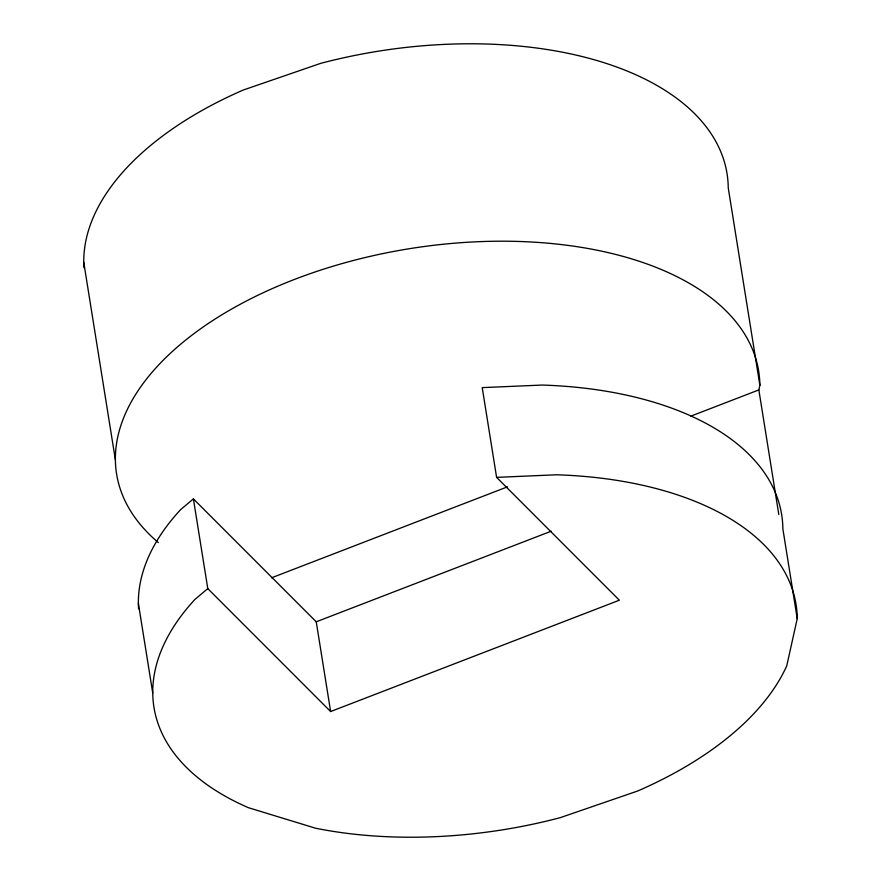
<?xml version="1.0" encoding="UTF-8"?>
<svg xmlns="http://www.w3.org/2000/svg" width="881" height="881" viewBox="0 0 881 881"><rect width="100%" height="100%" fill="white"/><g stroke="black" fill="none" stroke-linecap="round" stroke-linejoin="round"><path stroke-width="1.32" d="M778.804 514.537L758.849 389.92L759.874 385.305L728.246 187.884A325.133 176.134 -9.1 0 0 320.761 63.333L243.233 90.038A325.133 176.134 -9.1 0 0 83.97 267.78M207.784 588.618L330.628 711.54L619.365 600.203L496.609 477.37L482.226 387.629L542.189 385.052A325.133 176.134 -9.1 0 1 782.868 528.886L797.239 618.627L786.755 665.827A325.133 176.134 -9.1 0 1 637.767 790.962L560.239 817.667A325.133 176.134 -9.1 0 1 315.519 828.206L248.475 807.712A325.133 176.134 -9.1 0 1 194.976 599.377L207.784 588.618L193.402 498.888L180.605 509.636A325.133 176.134 -9.1 0 0 138.581 608.782M271.568 577.804L507.511 486.83M690.88 416.129L758.849 389.92M193.402 498.888L316.246 621.799L551.099 531.243M496.609 477.37L556.561 474.782A325.133 176.134 -9.1 0 1 797.239 618.627M316.246 621.799L330.628 711.54M83.761 262.373L115.378 459.794M138.372 603.375L152.754 693.116M158.371 542.608A325.133 176.134 -9.1 0 1 353.479 260.468A325.133 176.134 -9.1 0 1 759.874 385.305"/></g></svg>
